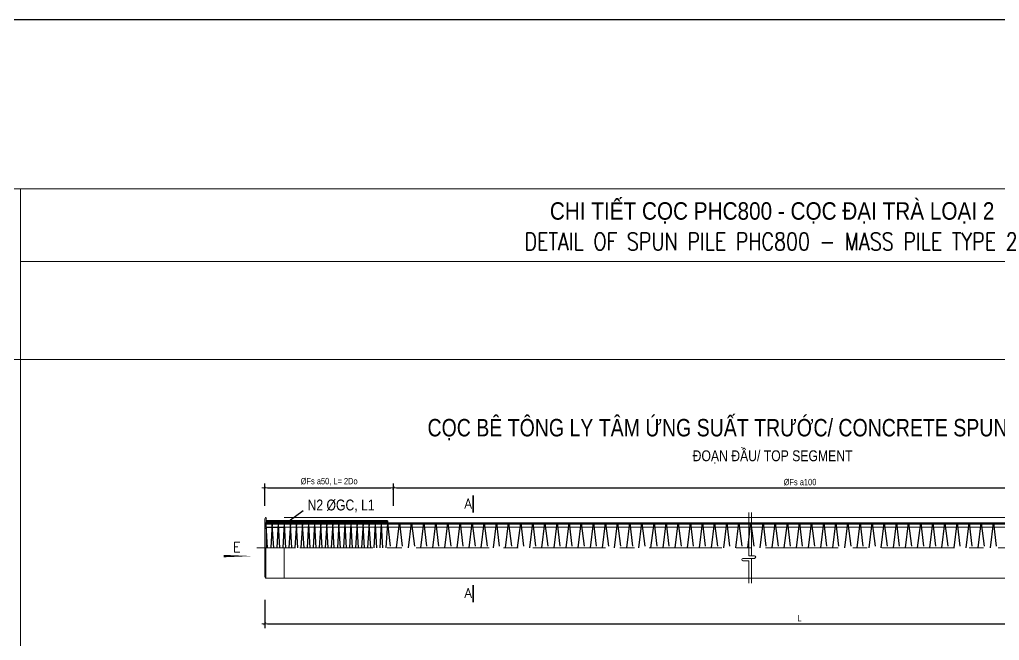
# Model space of a CAD drawing. Header units: millimetres. Extents: x -2123450 to -961021, y -260876 to 649159.
# Drawn here: x -1637070 to -1603389, y -69372 to -48019 of the extents above; entities that cross this region are included whole.
import ezdxf
from ezdxf.enums import TextEntityAlignment as Align

# ---------------------------------------------------------------- set-up
doc = ezdxf.new("R2010")
doc.units = ezdxf.units.MM
doc.header["$LTSCALE"] = 1000
doc.header["$MEASUREMENT"] = 0
doc.header["$PDMODE"] = 66
for name, pattern in [('CENTER2', [1.125, 0.75, -0.125, 0.125, -0.125]), ('CENTERX2', [4, 2.5, -0.5, 0.5, -0.5]), ('HIDDEN2', [4.7625, 3.175, -1.5875])]:
    doc.linetypes.add(name, pattern=pattern)
doc.layers.get('0').update_dxf_attribs({"linetype": 'CONTINUOUS'})
doc.layers.get('DEFPOINTS').update_dxf_attribs({"linetype": 'CONTINUOUS'})
for name, color, linetype, lineweight in [('NDC_S_AXIS', 5, 'CENTER2', 15), ('NDC_S_BREAK-LINE', 1, 'CONTINUOUS', 15), ('NDC_S_CONTINUOUS', 3, 'CONTINUOUS', 20), ('NDC_S_DIM', 1, 'CONTINUOUS', 9), ('NDC_S_ENG TEXT', 2, 'CONTINUOUS', 9), ('NDC_S_FOUNDATION NAME', 7, 'CONTINUOUS', 20), ('NDC_S_HATCH MATERIAL', 8, 'CONTINUOUS', 13), ('NDC_S_REBAR', 4, 'CONTINUOUS', 35), ('NDC_S_STIRRUP', 2, 'CONTINUOUS', 25), ('NDC_S_VN TEXT', 7, 'CONTINUOUS', 9), ('netmanh', 6, 'CONTINUOUS', 15), ('Thep', 1, 'CONTINUOUS', 30)]:
    doc.layers.add(name, color=color, linetype=linetype, lineweight=lineweight)
doc.styles.add('NDC_ARIAL', font='arial.ttf', dxfattribs={"width": 0.8})
doc.styles.add('NDC_ROMANS', font='romans.shx', dxfattribs={"width": 0.8, "bigfont": 'vns.shx'})
doc.styles.get("Standard").update_dxf_attribs({"font": 'romans.shx', "bigfont": 'vns.shx'})
doc.dimstyles.new('DIM', dxfattribs={"dimtxt": 0.03, "dimasz": 0.035, "dimexe": 0.03, "dimexo": 0.03, "dimgap": 0.005, "dimtad": 1, "dimdec": 0, "dimlfac": 10000, "dimzin": 0, "dimdsep": 46, "dimtxsty": 'NDC_ARIAL', "dimblk": 'DOTSMALL', "dimcen": 0.05, "dimclrd": 1, "dimclre": 1, "dimadec": 0, "dimazin": 0, "dimtfac": 1, "dimtdec": 0, "dimtofl": 0, "dimtmove": 0, "dimatfit": 3, "dimfxl": 0.03, "dimtolj": 1, "dimtzin": 0, "dimarcsym": 0})
doc.dimstyles.new('NDC_1-100', dxfattribs={"dimscale": 100, "dimtxt": 2.2, "dimasz": 1, "dimexe": 1.5, "dimexo": 2, "dimgap": 0.8, "dimtad": 1, "dimdec": 0, "dimdsep": 46, "dimtxsty": 'NDC_ARIAL', "dimblk": 'DIMMARK', "dimcen": 49999.938995, "dimdle": 1.5, "dimclrd": 1, "dimclre": 1, "dimclrt": 3, "dimadec": 0, "dimazin": 0, "dimtfac": 1, "dimtdec": 0, "dimtix": 1, "dimtmove": 2, "dimatfit": 3, "dimfxl": 1, "dimarcsym": 0})

# ---------------------------------------------------------------- blocks, each defined once
blk = doc.blocks.new('DIMMARK')
at = {"layer": 'NDC_S_DIM', "color": 1}
blk.add_line((-1.5, 0), (1, 0), dxfattribs=at)
at = {"layer": 'NDC_S_DIM', "color": 2, "const_width": 0.15}
blk.add_lwpolyline([(-0.5, -0.5), (0.5, 0.5)], dxfattribs=at)
blk = doc.blocks.new('*D1334')
at = {"layer": 'DEFPOINTS', "color": 0, "transparency": 16777216}
for p in [(-1624212, -64129), (-1628645, -64948), (-1624212, -64948)]:
    blk.add_point(p, dxfattribs=at)
at = {"layer": 'NDC_S_DIM', "color": 1, "lineweight": -2, "transparency": 16777216}
for p, q in [((-1628645, -64748), (-1628645, -63979)), ((-1624212, -64748), (-1624212, -63979)), ((-1628545, -64129), (-1624312, -64129))]:
    blk.add_line(p, q, dxfattribs=at)
at = {"layer": 'NDC_S_DIM', "color": 1, "lineweight": -2, "transparency": 16777216, "xscale": 100, "yscale": 100, "zscale": 100, "rotation": 180}
blk.add_blockref('DIMMARK', (-1628645, -64129), dxfattribs=at)
at = {"layer": 'NDC_S_DIM', "color": 1, "lineweight": -2, "transparency": 16777216, "xscale": 100, "yscale": 100, "zscale": 100}
blk.add_blockref('DIMMARK', (-1624212, -64129), dxfattribs=at)
at = {"layer": 'NDC_S_DIM', "color": 3, "transparency": 16777216, "insert": (-1626429, -63913), "char_height": 220, "attachment_point": 5, "style": 'NDC_ARIAL'}
blk.add_mtext('ØFs a50, L= 2Do', dxfattribs=at)
blk = doc.blocks.new('*D1335')
at = {"layer": 'DEFPOINTS', "color": 0, "transparency": 16777216}
for p in [(-1596274, -64129), (-1624212, -64948), (-1596274, -64948)]:
    blk.add_point(p, dxfattribs=at)
at = {"layer": 'NDC_S_DIM', "color": 1, "lineweight": -2, "transparency": 16777216}
for p, q in [((-1624212, -64748), (-1624212, -63979)), ((-1596274, -64748), (-1596274, -63979)), ((-1624112, -64129), (-1596374, -64129))]:
    blk.add_line(p, q, dxfattribs=at)
at = {"layer": 'NDC_S_DIM', "color": 1, "lineweight": -2, "transparency": 16777216, "xscale": 100, "yscale": 100, "zscale": 100, "rotation": 180}
blk.add_blockref('DIMMARK', (-1624212, -64129), dxfattribs=at)
at = {"layer": 'NDC_S_DIM', "color": 1, "lineweight": -2, "transparency": 16777216, "xscale": 100, "yscale": 100, "zscale": 100}
blk.add_blockref('DIMMARK', (-1596274, -64129), dxfattribs=at)
at = {"layer": 'NDC_S_DIM', "color": 3, "transparency": 16777216, "insert": (-1610243, -63930), "char_height": 220, "attachment_point": 5, "style": 'NDC_ARIAL'}
blk.add_mtext('ØFs a100', dxfattribs=at)
blk = doc.blocks.new('*D1337')
at = {"layer": 'DEFPOINTS', "color": 0, "transparency": 16777216}
for p in [(-1628645, -67778), (-1591878, -67778), (-1591878, -68796)]:
    blk.add_point(p, dxfattribs=at)
at = {"layer": 'NDC_S_DIM', "color": 1, "lineweight": -2, "transparency": 16777216}
for p, q in [((-1628645, -67978), (-1628645, -68946)), ((-1591878, -67978), (-1591878, -68946)), ((-1628545, -68796), (-1591978, -68796))]:
    blk.add_line(p, q, dxfattribs=at)
at = {"layer": 'NDC_S_DIM', "color": 1, "lineweight": -2, "transparency": 16777216, "xscale": 100, "yscale": 100, "zscale": 100, "rotation": 180}
blk.add_blockref('DIMMARK', (-1628645, -68796), dxfattribs=at)
at = {"layer": 'NDC_S_DIM', "color": 1, "lineweight": -2, "transparency": 16777216, "xscale": 100, "yscale": 100, "zscale": 100}
blk.add_blockref('DIMMARK', (-1591878, -68796), dxfattribs=at)
at = {"layer": 'NDC_S_DIM', "color": 3, "transparency": 16777216, "insert": (-1610262, -68606), "char_height": 220, "attachment_point": 5, "style": 'NDC_ARIAL'}
blk.add_mtext('L ', dxfattribs=at)
blk = doc.blocks.new('daucocmangxong 3.0 khong be tong')
at = {"layer": 'NDC_S_AXIS', "linetype": 'CENTERX2'}
blk.add_line((0.093, 0.25), (-0.2262, 0.25), dxfattribs=at)
at = {"layer": 'NDC_S_CONTINUOUS'}
for p, q in [((-0.148, 0.497), (-0.148, 0.4535)), ((-0.155, 0.4565), (-0.16, 0.4565)), ((-0.155, 0.4435), (-0.16, 0.4435)), ((-0.148, 0.41), (-0.16, 0.41)), ((-0.155, 0.4565), (-0.155, 0.4545)), ((-0.155, 0.4545), (-0.148, 0.4545)), ((-0.155, 0.4455), (-0.155, 0.4435)), ((-0.155, 0.4455), (-0.148, 0.4455)), ((-0.148, 0.4465), (-0.148, 0.25)), ((-0.15, 0.25), (-0.15, 0)), ((0, 0.25), (0, 0)), ((-0.15, 0), (0, 0))]:
    blk.add_line(p, q, dxfattribs=at)
blk.add_lwpolyline([(-0.15, 0.002), (-0.15, 0), (-0.153, 0), (-0.159, 0.012), (-0.16, 0.012), (-0.16, 0.488), (-0.159, 0.488), (-0.153, 0.5), (-0.15, 0.5), (-0.15, 0.497)], dxfattribs=at)
at = {"layer": 'NDC_S_REBAR'}
for p, q in [((-0.156, 0.4535), (0, 0.4535)), ((-0.156, 0.4465), (0, 0.4465))]:
    blk.add_line(p, q, dxfattribs=at)
at = {"layer": 'NDC_S_STIRRUP'}
blk.add_line((-0.148, 0.42), (0, 0.42), dxfattribs=at)
at = {"layer": 'netmanh'}
blk.add_arc((-0.148, 0.497), 0.003, 270, 0, dxfattribs=at)
at = {"layer": 'Thep'}
blk.add_ellipse((-0.1575, 0.4501), major_axis=(0, 0.0055), ratio=0.363902, start_param=5.391025, end_param=10.293338, dxfattribs=at)
blk = doc.blocks.new('thep gia cuong')
at = {"layer": 'NDC_S_REBAR'}
blk.add_lwpolyline([(0, -0.014), (1, -0.014), (1, 0), (0, 0)], dxfattribs=at)
blk = doc.blocks.new('_DotSmall')
at = {"color": 0, "linetype": 'ByBlock', "lineweight": 9, "const_width": 0.5}
blk.add_lwpolyline([(-0.0625, 0, 1), (0.0625, 0, 1)], format="xyb", close=True, dxfattribs=at)

msp = doc.modelspace()

# ---------------------------------------------------------------- linework, layer by layer
at = {"layer": 'DEFPOINTS'}
msp.add_lwpolyline([(-1698138.72, -48018.96), (-1571988.72, -48018.96), (-1571988.72, -137118.96), (-1698138.72, -137118.96)], close=True, dxfattribs=at)
at = {"layer": 'NDC_S_AXIS', "linetype": 'CENTERX2'}
msp.add_line((-1592932.48, -66185.91), (-1627590.54, -66185.91), dxfattribs=at)
at = {"layer": 'NDC_S_BREAK-LINE'}
for p, q in [((-1611907.92, -66466.02), (-1611907.92, -64971.5)), ((-1611907.92, -66549.35), (-1611907.92, -67397.99))]:
    msp.add_line(p, q, dxfattribs=at)
msp.add_lwpolyline([(-1612006.97, -64971.5), (-1612006.97, -66466.02), (-1611808.88, -66466.02, -1), (-1611808.88, -66549.35), (-1612006.97, -66549.35), (-1612205.05, -66549.35, 1), (-1612205.05, -66632.68), (-1612006.97, -66632.68), (-1612006.97, -67397.99)], format="xyb", dxfattribs=at)
at = {"layer": 'NDC_S_CONTINUOUS'}
for p, q in [((-1584588.72, -53837.68), (-1669524.14, -53837.68)), ((-1637035.68, -53837.68), (-1637035.68, -134568.96)), ((-1637035.68, -56336.76), (-1584588.72, -56336.76)), ((-1584588.72, -59708.47), (-1659948.79, -59708.47)), ((-1627978.18, -65144.24), (-1592544.84, -65144.24)), ((-1627978.18, -65477.57), (-1592544.84, -65477.57)), ((-1627978.18, -67227.57), (-1592544.84, -67227.57))]:
    msp.add_line(p, q, dxfattribs=at)
at = {"layer": 'NDC_S_HATCH MATERIAL'}
msp.add_lwpolyline([(-1630060.22, -66471.1, 83.33, 16.67, 0), (-1629267.39, -66471.1, 416.67, 0, 0), (-1629107.35, -66471.1, 0, 0, 0)], format="xyseb", dxfattribs=at)
at = {"layer": 'NDC_S_REBAR'}
for p, q in [((-1621480.06, -64391.49), (-1621480.06, -64977.68)), ((-1627978.18, -65337.99), (-1592544.84, -65337.99)), ((-1627978.18, -65367.16), (-1592544.84, -65367.16)), ((-1621480.06, -67466.77), (-1621480.06, -68052.96))]:
    msp.add_line(p, q, dxfattribs=at)
at = {"layer": 'NDC_S_STIRRUP', "linetype": 'HIDDEN2', "ltscale": 0.25}
for p, q in [((-1628542.76, -66185.91), (-1628594.84, -65337.99)), ((-1628334.43, -66185.91), (-1628386.51, -65337.99)), ((-1628126.09, -66185.91), (-1628178.18, -65337.99)), ((-1627917.76, -66185.91), (-1627969.84, -65337.99)), ((-1627709.43, -66185.91), (-1627761.51, -65337.99)), ((-1627501.09, -66185.91), (-1627553.18, -65337.99)), ((-1627292.76, -66185.91), (-1627344.84, -65337.99)), ((-1627084.43, -66185.91), (-1627136.51, -65337.99)), ((-1626876.09, -66185.91), (-1626928.18, -65337.99)), ((-1626667.76, -66185.91), (-1626719.84, -65337.99)), ((-1626459.43, -66185.91), (-1626511.51, -65337.99)), ((-1626251.09, -66185.91), (-1626303.18, -65337.99)), ((-1626042.76, -66185.91), (-1626094.84, -65337.99)), ((-1625834.43, -66185.91), (-1625886.51, -65337.99)), ((-1625626.09, -66185.91), (-1625678.18, -65337.99)), ((-1625417.76, -66185.91), (-1625469.84, -65337.99)), ((-1625209.43, -66185.91), (-1625261.51, -65337.99)), ((-1625001.09, -66185.91), (-1625053.18, -65337.99)), ((-1624792.76, -66185.91), (-1624844.84, -65337.99)), ((-1624584.43, -66185.91), (-1624636.51, -65337.99)), ((-1624428.18, -65337.99), (-1624324.01, -66185.91)), ((-1624011.51, -65337.99), (-1623907.34, -66185.91)), ((-1623594.84, -65337.99), (-1623490.68, -66185.91)), ((-1623178.18, -65337.99), (-1623074.01, -66185.91)), ((-1622761.51, -65337.99), (-1622657.34, -66185.91)), ((-1622344.84, -65337.99), (-1622240.68, -66185.91)), ((-1621928.18, -65337.99), (-1621824.01, -66185.91)), ((-1621511.51, -65337.99), (-1621407.34, -66185.91)), ((-1621094.84, -65337.99), (-1620990.68, -66185.91)), ((-1620678.18, -65337.99), (-1620574.01, -66185.91)), ((-1620261.51, -65337.99), (-1620157.34, -66185.91)), ((-1619844.84, -65337.99), (-1619740.68, -66185.91)), ((-1619428.18, -65337.99), (-1619324.01, -66185.91)), ((-1619011.51, -65337.99), (-1618907.34, -66185.91)), ((-1618594.84, -65337.99), (-1618490.68, -66185.91)), ((-1618178.18, -65337.99), (-1618074.01, -66185.91)), ((-1617761.51, -65337.99), (-1617657.34, -66185.91)), ((-1617344.84, -65337.99), (-1617240.68, -66185.91)), ((-1616928.18, -65337.99), (-1616824.01, -66185.91)), ((-1616511.51, -65337.99), (-1616407.34, -66185.91)), ((-1616094.84, -65337.99), (-1615990.68, -66185.91)), ((-1615678.18, -65337.99), (-1615574.01, -66185.91)), ((-1615261.51, -65337.99), (-1615157.34, -66185.91)), ((-1614844.84, -65337.99), (-1614740.68, -66185.91)), ((-1614428.18, -65337.99), (-1614324.01, -66185.91)), ((-1614011.51, -65337.99), (-1613907.34, -66185.91)), ((-1613594.84, -65337.99), (-1613490.68, -66185.91)), ((-1613178.18, -65337.99), (-1613074.01, -66185.91)), ((-1612761.51, -65337.99), (-1612657.34, -66185.91)), ((-1612344.84, -65337.99), (-1612240.68, -66185.91)), ((-1611928.18, -65337.99), (-1611824.01, -66185.91)), ((-1611511.51, -65337.99), (-1611407.34, -66185.91)), ((-1611094.84, -65337.99), (-1610990.68, -66185.91)), ((-1610678.18, -65337.99), (-1610574.01, -66185.91)), ((-1610261.51, -65337.99), (-1610157.34, -66185.91)), ((-1609844.84, -65337.99), (-1609740.68, -66185.91)), ((-1609428.18, -65337.99), (-1609324.01, -66185.91)), ((-1609011.51, -65337.99), (-1608907.34, -66185.91)), ((-1608594.84, -65337.99), (-1608490.68, -66185.91)), ((-1608178.18, -65337.99), (-1608074.01, -66185.91)), ((-1607761.51, -65337.99), (-1607657.34, -66185.91)), ((-1607344.84, -65337.99), (-1607240.68, -66185.91)), ((-1606928.18, -65337.99), (-1606824.01, -66185.91)), ((-1606511.51, -65337.99), (-1606407.34, -66185.91)), ((-1606094.84, -65337.99), (-1605990.68, -66185.91)), ((-1605678.18, -65337.99), (-1605574.01, -66185.91)), ((-1605261.51, -65337.99), (-1605157.34, -66185.91)), ((-1604844.84, -65337.99), (-1604740.68, -66185.91)), ((-1604428.18, -65337.99), (-1604324.01, -66185.91)), ((-1604011.51, -65337.99), (-1603907.34, -66185.91)), ((-1603594.84, -65337.99), (-1603490.68, -66185.91))]:
    msp.add_line(p, q, dxfattribs=at)
at = {"layer": 'NDC_S_STIRRUP'}
for p, q in [((-1628386.51, -65337.99), (-1628438.59, -66185.91)), ((-1628178.18, -65337.99), (-1628230.26, -66185.91)), ((-1627969.84, -65337.99), (-1628021.93, -66185.91)), ((-1627761.51, -65337.99), (-1627813.59, -66185.91)), ((-1627553.18, -65337.99), (-1627605.26, -66185.91)), ((-1627344.84, -65337.99), (-1627396.93, -66185.91)), ((-1627136.51, -65337.99), (-1627188.59, -66185.91)), ((-1626928.18, -65337.99), (-1626980.26, -66185.91)), ((-1626719.84, -65337.99), (-1626771.93, -66185.91)), ((-1626511.51, -65337.99), (-1626563.59, -66185.91)), ((-1626303.18, -65337.99), (-1626355.26, -66185.91)), ((-1626094.84, -65337.99), (-1626146.93, -66185.91)), ((-1625886.51, -65337.99), (-1625938.59, -66185.91)), ((-1625678.18, -65337.99), (-1625730.26, -66185.91)), ((-1625469.84, -65337.99), (-1625521.93, -66185.91)), ((-1625261.51, -65337.99), (-1625313.59, -66185.91)), ((-1625053.18, -65337.99), (-1625105.26, -66185.91)), ((-1624844.84, -65337.99), (-1624896.93, -66185.91)), ((-1624636.51, -65337.99), (-1624688.59, -66185.91)), ((-1624428.18, -65337.99), (-1624480.26, -66185.91)), ((-1624115.68, -66185.91), (-1624011.51, -65337.99)), ((-1623699.01, -66185.91), (-1623594.84, -65337.99)), ((-1623282.34, -66185.91), (-1623178.18, -65337.99)), ((-1622865.68, -66185.91), (-1622761.51, -65337.99)), ((-1622449.01, -66185.91), (-1622344.84, -65337.99)), ((-1622032.34, -66185.91), (-1621928.18, -65337.99)), ((-1621615.68, -66185.91), (-1621511.51, -65337.99)), ((-1621199.01, -66185.91), (-1621094.84, -65337.99)), ((-1620782.34, -66185.91), (-1620678.18, -65337.99)), ((-1620365.68, -66185.91), (-1620261.51, -65337.99)), ((-1619949.01, -66185.91), (-1619844.84, -65337.99)), ((-1619532.34, -66185.91), (-1619428.18, -65337.99)), ((-1619115.68, -66185.91), (-1619011.51, -65337.99)), ((-1618699.01, -66185.91), (-1618594.84, -65337.99)), ((-1618282.34, -66185.91), (-1618178.18, -65337.99)), ((-1617865.68, -66185.91), (-1617761.51, -65337.99)), ((-1617449.01, -66185.91), (-1617344.84, -65337.99)), ((-1617032.34, -66185.91), (-1616928.18, -65337.99)), ((-1616615.68, -66185.91), (-1616511.51, -65337.99)), ((-1616199.01, -66185.91), (-1616094.84, -65337.99)), ((-1615782.34, -66185.91), (-1615678.18, -65337.99)), ((-1615365.68, -66185.91), (-1615261.51, -65337.99)), ((-1614949.01, -66185.91), (-1614844.84, -65337.99)), ((-1614532.34, -66185.91), (-1614428.18, -65337.99)), ((-1614115.68, -66185.91), (-1614011.51, -65337.99)), ((-1613699.01, -66185.91), (-1613594.84, -65337.99)), ((-1613282.34, -66185.91), (-1613178.18, -65337.99)), ((-1612865.68, -66185.91), (-1612761.51, -65337.99)), ((-1612449.01, -66185.91), (-1612344.84, -65337.99)), ((-1612032.34, -66185.91), (-1611928.18, -65337.99)), ((-1611615.68, -66185.91), (-1611511.51, -65337.99)), ((-1611199.01, -66185.91), (-1611094.84, -65337.99)), ((-1610782.34, -66185.91), (-1610678.18, -65337.99)), ((-1610365.68, -66185.91), (-1610261.51, -65337.99)), ((-1609949.01, -66185.91), (-1609844.84, -65337.99)), ((-1609532.34, -66185.91), (-1609428.18, -65337.99)), ((-1609115.68, -66185.91), (-1609011.51, -65337.99)), ((-1608699.01, -66185.91), (-1608594.84, -65337.99)), ((-1608282.34, -66185.91), (-1608178.18, -65337.99)), ((-1607865.68, -66185.91), (-1607761.51, -65337.99)), ((-1607449.01, -66185.91), (-1607344.84, -65337.99)), ((-1607032.34, -66185.91), (-1606928.18, -65337.99)), ((-1606615.68, -66185.91), (-1606511.51, -65337.99)), ((-1606199.01, -66185.91), (-1606094.84, -65337.99)), ((-1605782.34, -66185.91), (-1605678.18, -65337.99)), ((-1605365.68, -66185.91), (-1605261.51, -65337.99)), ((-1604949.01, -66185.91), (-1604844.84, -65337.99)), ((-1604532.34, -66185.91), (-1604428.18, -65337.99)), ((-1604115.68, -66185.91), (-1604011.51, -65337.99)), ((-1603699.01, -66185.91), (-1603594.84, -65337.99))]:
    msp.add_line(p, q, dxfattribs=at)

# ---------------------------------------------------------------- block references
at = {"layer": 'NDC_S_HATCH MATERIAL', "xscale": 4166.666667932241, "yscale": 4166.666667932241, "zscale": 4166.666667932241}
for name, p in [('daucocmangxong 3.0 khong be tong', (-1627978.18, -67227.57)), ('thep gia cuong', (-1628594.84, -65260.76))]:
    msp.add_blockref(name, p, dxfattribs=at)

# ---------------------------------------------------------------- texts
at = {"layer": 'NDC_S_ENG TEXT', "style": 'NDC_ROMANS', "width": 0.8}
msp.add_text('DETAIL OF SPUN PILE PHC800 - MASS PILE TYPE 2', height=600, dxfattribs=at).set_placement((-1611237.61, -55951.03), align=Align.CENTER)
at = {"layer": 'NDC_S_FOUNDATION NAME', "style": 'NDC_ARIAL', "width": 0.85}
msp.add_text('CHI TIẾT CỌC PHC800 - CỌC ĐẠI TRÀ LOẠI 2 ', height=600, dxfattribs=at).set_placement((-1611103.03, -54577.23), align=Align.MIDDLE)
at = {"layer": 'NDC_S_VN TEXT', "lineweight": 100, "style": 'NDC_ARIAL', "width": 0.8}
msp.add_text('CỌC BÊ TÔNG LY TÂM ỨNG SUẤT TRƯỚC/ CONCRETE SPUN PILE PHC-AB800', height=600, dxfattribs=at).set_placement((-1610340.68, -62354.98), align=Align.CENTER)
at = {"layer": 'NDC_S_VN TEXT', "style": 'NDC_ARIAL', "width": 0.8}
msp.add_text('ĐOẠN ĐẦU/ TOP SEGMENT', height=375, dxfattribs=at).set_placement((-1611186.55, -63208.96), align=Align.CENTER)
at = {"layer": 'NDC_S_VN TEXT'}
for s, p in [('A', (-1621775.41, -64829.28)), ('E', (-1629740.75, -66331.22)), ('A', (-1621775.41, -67904.56))]:
    msp.add_text(s, height=333.33, dxfattribs=at).set_placement(p)
at = {"layer": 'NDC_S_VN TEXT', "insert": (-1627172.5, -64526.58), "char_height": 375, "attachment_point": 1, "style": 'NDC_ARIAL'}
msp.add_mtext('\\A1;N2 ØGC, L1', dxfattribs=at)

# ---------------------------------------------------------------- dimensions: what is measured, and where the dimension line sits
at = {"layer": 'NDC_S_DIM'}
for base, p1, p2, text, picture, middle in [((-1624212.45, -64128.8), (-1628644.84, -64948.33), (-1624212.45, -64948.33), 'ØFs a50, L= 2Do', '*D1334', (-1626428.65, -63912.99)), ((-1596274.13, -64128.8), (-1624212.45, -64948.33), (-1596274.13, -64948.33), 'ØFs a100', '*D1335', (-1610243.29, -63930.32)), ((-1591878.18, -68795.59), (-1628644.84, -67777.57), (-1591878.18, -67777.57), 'L ', '*D1337', (-1610261.51, -68605.59))]:
    dim = msp.add_linear_dim(base=base, p1=p1, p2=p2, text=text, dimstyle='NDC_1-100', dxfattribs=at)
    dim.commit()
    dim.dimension.update_dxf_attribs({"geometry": picture, "text_midpoint": middle})

# ---------------------------------------------------------------- leaders
at = {"layer": 'NDC_S_VN TEXT', "annotation_type": 0, "has_hookline": 1, "hookline_direction": 0, "text_width": 2197}
msp.add_leader([(-1627799.77, -65260.76), (-1627320.76, -64902.68), (-1627320.73, -64902.68)], dimstyle='DIM', override={"dimgap": 0.005, "dimtad": 0}, dxfattribs=at)

doc.saveas('drawing.dxf')
